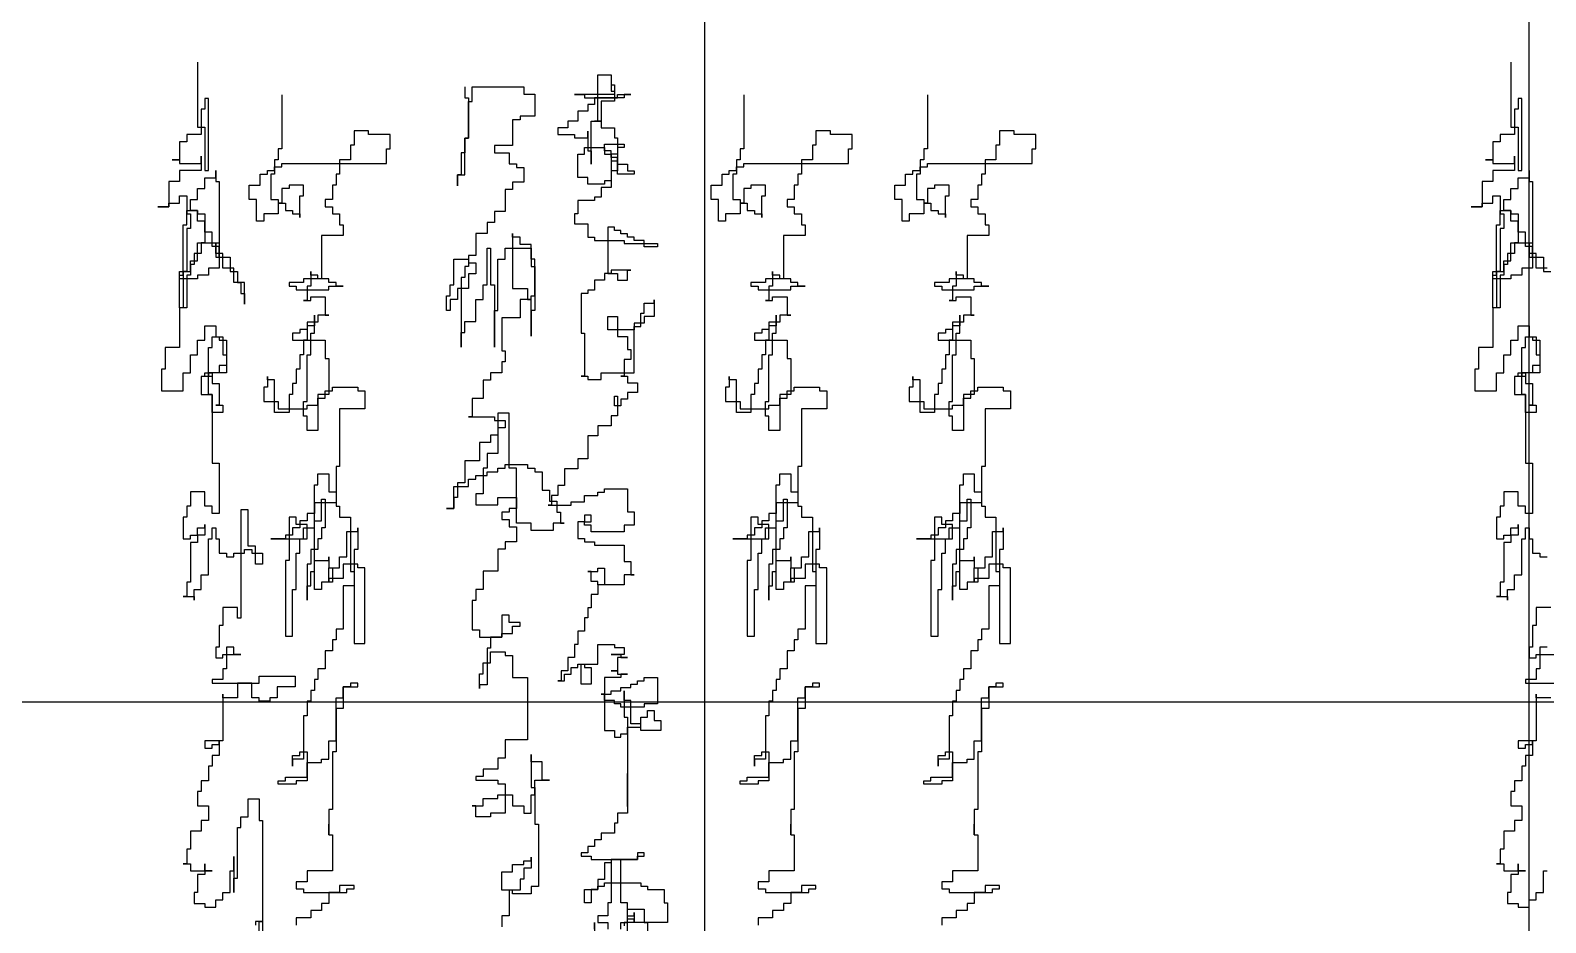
# Model space of a CAD drawing. Extents: x 225307 to 340959, y 27372 to 84205.
# Drawn here: x 318653 to 320491, y 74463 to 75546 of the extents above; entities that cross this region are included whole.
import ezdxf

# ---------------------------------------------------------------- set-up
doc = ezdxf.new("R2010")
doc.units = 0
doc.header["$MEASUREMENT"] = 0
doc.layers.get('0').update_dxf_attribs({"linetype": 'CONTINUOUS'})
doc.layers.add('PH', color=8, linetype='CONTINUOUS')

msp = doc.modelspace()

# ---------------------------------------------------------------- linework, layer by layer
at = {"color": 251}
for points in [[(318855.7, 75506.7), (318855.7, 75427.9), (318864.4, 75427.9), (318864.4, 75375.3), (318868.8, 75375.3), (318868.8, 75462.9), (318864.4, 75462.9), (318864.4, 75449.8), (318860, 75449.8), (318860, 75419.1), (318842.5, 75419.1), (318842.5, 75410.3), (318833.7, 75410.3), (318833.7, 75388.4), (318825, 75388.4), (318833.7, 75388.4), (318833.7, 75384.1), (318860, 75384.1), (318860, 75392.8), (318860, 75375.3), (318833.7, 75375.3), (318833.7, 75362.2), (318820.6, 75362.2), (318820.6, 75331.5), (318807.4, 75331.5), (318820.6, 75331.5), (318820.6, 75335.9), (318833.7, 75335.9), (318833.7, 75344.6), (318842.5, 75344.6), (318842.5, 75322.7), (318846.9, 75322.7), (318846.9, 75305.2), (318842.5, 75305.2), (318842.5, 75252.7), (318838.1, 75252.7), (318838.1, 75208.9), (318833.7, 75208.9), (318833.7, 75248.3), (318838.1, 75248.3), (318838.1, 75309.6), (318842.5, 75309.6), (318842.5, 75327.1), (318846.9, 75327.1), (318846.9, 75340.3), (318855.7, 75340.3), (318855.7, 75353.4), (318864.4, 75353.4), (318864.4, 75366.5), (318877.6, 75366.5), (318877.6, 75375.3), (318877.6, 75362.2), (318882, 75362.2), (318882, 75257), (318868.8, 75257), (318868.8, 75248.3), (318855.7, 75248.3), (318855.7, 75243.9), (318833.7, 75243.9), (318833.7, 75252.7), (318846.9, 75252.7), (318846.9, 75265.8), (318855.7, 75265.8), (318855.7, 75287.7), (318882, 75287.7), (318882, 75270.2), (318895.1, 75270.2), (318895.1, 75252.7), (318903.9, 75252.7), (318903.9, 75239.5), (318908.3, 75239.5), (318908.3, 75226.4), (318912.6, 75226.4), (318912.6, 75213.2), (318912.6, 75239.5), (318899.5, 75239.5), (318899.5, 75257), (318886.3, 75257), (318886.3, 75274.6), (318877.6, 75274.6), (318877.6, 75287.7), (318877.6, 75270.2), (318882, 75270.2), (318882, 75283.3), (318873.2, 75283.3), (318873.2, 75300.8), (318864.4, 75300.8), (318864.4, 75314), (318855.7, 75314), (318855.7, 75327.1), (318846.9, 75327.1), (318855.7, 75327.1), (318855.7, 75322.7), (318864.4, 75322.7), (318864.4, 75287.7), (318860, 75287.7), (318860, 75274.6), (318851.3, 75274.6), (318851.3, 75261.4), (318846.9, 75261.4), (318846.9, 75248.3), (318842.5, 75248.3), (318842.5, 75208.9), (318833.7, 75208.9), (318833.7, 75160.7), (318816.2, 75160.7), (318816.2, 75134.4), (318811.8, 75134.4), (318811.8, 75108.1), (318838.1, 75108.1), (318838.1, 75130), (318846.9, 75130), (318846.9, 75151.9), (318855.7, 75151.9), (318855.7, 75169.4), (318864.4, 75169.4), (318864.4, 75187), (318877.6, 75187), (318877.6, 75173.8), (318886.3, 75173.8), (318886.3, 75151.9), (318890.7, 75151.9), (318890.7, 75138.8), (318882, 75138.8), (318882, 75130), (318873.2, 75130), (318873.2, 75125.6), (318864.4, 75125.6), (318864.4, 75130), (318873.2, 75130), (318873.2, 75116.9), (318882, 75116.9), (318882, 75090.6), (318877.6, 75090.6), (318886.3, 75090.6), (318886.3, 75081.8), (318873.2, 75081.8), (318873.2, 75103.7), (318868.8, 75103.7), (318868.8, 75160.7), (318873.2, 75160.7), (318873.2, 75173.8), (318882, 75173.8), (318882, 75169.4), (318890.7, 75169.4), (318890.7, 75130), (318868.8, 75130), (318868.8, 75125.6), (318860, 75125.6), (318860, 75103.7), (318873.2, 75103.7), (318873.2, 75020.5), (318882, 75020.5), (318882, 74959.2), (318873.2, 74959.2), (318873.2, 74968), (318864.4, 74968), (318864.4, 74985.5), (318846.9, 74985.5), (318846.9, 74968), (318842.5, 74968), (318842.5, 74954.8), (318838.1, 74954.8), (318838.1, 74928.5), (318846.9, 74928.5), (318846.9, 74932.9), (318855.7, 74932.9), (318855.7, 74941.7), (318864.4, 74941.7), (318864.4, 74946.1), (318864.4, 74932.9), (318855.7, 74932.9), (318855.7, 74924.2), (318846.9, 74924.2), (318846.9, 74876), (318842.5, 74876), (318842.5, 74858.5), (318838.1, 74858.5), (318851.3, 74858.5), (318851.3, 74854.1), (318851.3, 74867.2), (318860, 74867.2), (318860, 74884.7), (318868.8, 74884.7), (318868.8, 74928.5), (318873.2, 74928.5), (318873.2, 74941.7), (318877.6, 74941.7), (318877.6, 74928.5), (318882, 74928.5), (318882, 74911), (318890.7, 74911), (318890.7, 74906.6), (318899.5, 74906.6), (318899.5, 74911), (318912.6, 74911), (318912.6, 74915.4), (318921.4, 74915.4), (318921.4, 74911), (318934.6, 74911), (318934.6, 74897.9), (318925.8, 74897.9), (318925.8, 74919.8), (318917, 74919.8), (318917, 74963.6), (318908.3, 74963.6), (318908.3, 74832.2), (318903.9, 74832.2), (318903.9, 74845.3), (318886.3, 74845.3), (318886.3, 74823.4), (318882, 74823.4), (318882, 74797.1), (318877.6, 74797.1), (318877.6, 74784), (318886.3, 74784), (318886.3, 74788.4), (318908.3, 74788.4), (318899.5, 74788.4), (318899.5, 74797.1), (318890.7, 74797.1), (318890.7, 74770.9), (318886.3, 74770.9), (318886.3, 74757.7), (318873.2, 74757.7), (318873.2, 74753.3), (318930.2, 74753.3), (318930.2, 74762.1), (318974, 74762.1), (318974, 74749), (318952.1, 74749), (318952.1, 74735.8), (318943.3, 74735.8), (318943.3, 74731.4), (318930.2, 74731.4), (318930.2, 74735.8), (318921.4, 74735.8), (318921.4, 74753.3), (318903.9, 74753.3), (318903.9, 74735.8), (318886.3, 74735.8), (318886.3, 74740.2), (318886.3, 74683.3), (318864.4, 74683.3), (318864.4, 74674.5), (318873.2, 74674.5), (318873.2, 74678.9), (318882, 74678.9), (318882, 74683.3), (318882, 74665.7), (318873.2, 74665.7), (318873.2, 74652.6), (318868.8, 74652.6), (318868.8, 74635.1), (318860, 74635.1), (318860, 74621.9), (318855.7, 74621.9), (318855.7, 74604.4), (318868.8, 74604.4), (318868.8, 74586.9), (318860, 74586.9), (318860, 74573.8), (318846.9, 74573.8), (318846.9, 74551.9), (318842.5, 74551.9), (318842.5, 74534.3), (318838.1, 74534.3), (318846.9, 74534.3), (318846.9, 74525.6), (318873.2, 74525.6), (318864.4, 74525.6), (318864.4, 74534.3), (318864.4, 74521.2), (318855.7, 74521.2), (318855.7, 74499.3), (318851.3, 74499.3), (318851.3, 74486.2), (318864.4, 74486.2), (318864.4, 74481.8), (318877.6, 74481.8), (318877.6, 74490.5), (318886.3, 74490.5), (318886.3, 74499.3), (318895.1, 74499.3), (318895.1, 74525.6), (318899.5, 74525.6), (318899.5, 74543.1), (318899.5, 74499.3), (318899.5, 74516.8), (318903.9, 74516.8), (318903.9, 74578.1), (318908.3, 74578.1), (318908.3, 74591.3), (318917, 74591.3), (318917, 74613.2), (318930.2, 74613.2), (318930.2, 74586.9), (318934.6, 74586.9), (318934.6, 74451.1)], [(319357.3, 75491.6), (319357.3, 75479.5), (319361.3, 75479.5), (319361.3, 75467.5), (319313, 75467.5), (319325.1, 75467.5), (319325.1, 75463.5), (319365.3, 75463.5), (319365.3, 75467.5), (319381.4, 75467.5), (319373.3, 75467.5), (319373.3, 75463.5), (319337.2, 75463.5), (319337.2, 75455.4), (319329.1, 75455.4), (319329.1, 75447.4), (319317, 75447.4), (319317, 75435.3), (319305, 75435.3), (319305, 75427.3), (319292.9, 75427.3), (319292.9, 75419.3), (319313, 75419.3), (319313, 75415.2), (319329.1, 75415.2), (319329.1, 75423.3), (319329.1, 75399.2), (319333.1, 75399.2), (319333.1, 75383.1), (319333.1, 75435.3), (319341.2, 75435.3), (319341.2, 75491.6), (319357.3, 75491.6), (319357.3, 75471.5), (319361.3, 75471.5), (319361.3, 75459.4), (319345.2, 75459.4), (319345.2, 75435.3), (319337.2, 75435.3), (319345.2, 75435.3), (319345.2, 75427.3), (319361.3, 75427.3), (319361.3, 75415.2), (319365.3, 75415.2), (319365.3, 75375.1), (319357.3, 75375.1), (319357.3, 75363), (319349.2, 75363), (319349.2, 75359), (319329.1, 75359), (319329.1, 75367), (319317, 75367), (319317, 75395.2), (319325.1, 75395.2), (319325.1, 75403.2), (319349.2, 75403.2), (319349.2, 75395.2), (319357.3, 75395.2), (319357.3, 75387.1), (319365.3, 75387.1), (319365.3, 75383.1), (319377.4, 75383.1), (319377.4, 75375.1), (319385.4, 75375.1), (319385.4, 75371.1), (319365.3, 75371.1), (319365.3, 75391.1), (319357.3, 75391.1), (319357.3, 75399.2), (319349.2, 75399.2), (319349.2, 75407.2), (319373.3, 75407.2), (319373.3, 75403.2), (319365.3, 75403.2), (319365.3, 75395.2), (319357.3, 75395.2), (319357.3, 75355), (319345.2, 75355), (319345.2, 75342.9), (319337.2, 75342.9), (319337.2, 75338.9), (319317, 75338.9), (319317, 75322.8), (319313, 75322.8), (319313, 75310.8), (319329.1, 75310.8), (319329.1, 75294.7), (319337.2, 75294.7), (319337.2, 75290.7), (319373.3, 75290.7), (319373.3, 75286.7), (319413.6, 75286.7), (319413.6, 75282.7), (319397.5, 75282.7), (319397.5, 75290.7), (319385.4, 75290.7), (319385.4, 75294.7), (319377.4, 75294.7), (319377.4, 75298.7), (319369.3, 75298.7), (319369.3, 75302.7), (319361.3, 75302.7), (319361.3, 75306.8), (319353.2, 75306.8), (319353.2, 75250.5), (319365.3, 75250.5), (319365.3, 75242.5), (319377.4, 75242.5), (319377.4, 75254.5), (319381.4, 75254.5), (319357.3, 75254.5), (319357.3, 75250.5), (319349.2, 75250.5), (319349.2, 75242.5), (319337.2, 75242.5), (319337.2, 75230.4), (319329.1, 75230.4), (319329.1, 75226.4), (319321.1, 75226.4), (319321.1, 75178.2), (319325.1, 75178.2), (319325.1, 75126), (319321.1, 75126), (319329.1, 75126), (319329.1, 75121.9), (319345.2, 75121.9), (319345.2, 75130), (319385.4, 75130), (319385.4, 75186.2), (319393.5, 75186.2), (319393.5, 75202.3), (319397.5, 75202.3), (319397.5, 75214.4), (319409.5, 75214.4), (319409.5, 75218.4), (319409.5, 75198.3), (319397.5, 75198.3), (319397.5, 75190.2), (319385.4, 75190.2), (319385.4, 75182.2), (319353.2, 75182.2), (319353.2, 75198.3), (319365.3, 75198.3), (319365.3, 75174.2), (319377.4, 75174.2), (319377.4, 75158.1), (319381.4, 75158.1), (319381.4, 75146), (319373.3, 75146), (319373.3, 75126), (319369.3, 75126), (319377.4, 75126), (319377.4, 75117.9), (319389.4, 75117.9), (319389.4, 75105.9), (319377.4, 75105.9), (319377.4, 75097.8), (319369.3, 75097.8), (319369.3, 75089.8), (319361.3, 75089.8), (319361.3, 75101.8), (319365.3, 75101.8), (319365.3, 75077.7), (319357.3, 75077.7), (319357.3, 75065.7), (319341.2, 75065.7), (319341.2, 75053.6), (319329.1, 75053.6), (319329.1, 75025.5), (319317, 75025.5), (319317, 75013.5), (319301, 75013.5), (319301, 74993.4), (319292.9, 74993.4), (319292.9, 74981.3), (319284.9, 74981.3), (319284.9, 74969.3), (319280.9, 74969.3), (319309, 74969.3), (319309, 74973.3), (319325.1, 74973.3), (319325.1, 74981.3), (319341.2, 74981.3), (319341.2, 74985.3), (319349.2, 74985.3), (319349.2, 74989.3), (319377.4, 74989.3), (319377.4, 74961.2), (319385.4, 74961.2), (319385.4, 74945.1), (319373.3, 74945.1), (319373.3, 74937.1), (319333.1, 74937.1), (319333.1, 74945.1), (319325.1, 74945.1), (319325.1, 74949.2), (319333.1, 74949.2), (319333.1, 74957.2), (319325.1, 74957.2), (319325.1, 74949.2), (319317, 74949.2), (319317, 74929.1), (319325.1, 74929.1), (319325.1, 74925.1), (319337.2, 74925.1), (319337.2, 74921), (319373.3, 74921), (319373.3, 74901), (319381.4, 74901), (319381.4, 74884.9), (319385.4, 74884.9), (319373.3, 74884.9), (319373.3, 74872.8), (319341.2, 74872.8), (319341.2, 74876.8), (319333.1, 74876.8), (319333.1, 74888.9), (319329.1, 74888.9), (319341.2, 74888.9), (319341.2, 74892.9), (319349.2, 74892.9), (319349.2, 74872.8), (319341.2, 74872.8), (319341.2, 74860.8), (319333.1, 74860.8), (319333.1, 74844.7), (319329.1, 74844.7), (319329.1, 74832.6), (319325.1, 74832.6), (319325.1, 74816.6), (319317, 74816.6), (319317, 74800.5), (319313, 74800.5), (319313, 74784.4), (319305, 74784.4), (319305, 74768.4), (319296.9, 74768.4), (319296.9, 74756.3), (319292.9, 74756.3), (319301, 74756.3), (319301, 74764.3), (319309, 74764.3), (319309, 74772.4), (319317, 74772.4), (319317, 74776.4), (319325.1, 74776.4), (319325.1, 74772.4), (319333.1, 74772.4), (319333.1, 74752.3), (319321.1, 74752.3), (319321.1, 74776.4), (319341.2, 74776.4), (319341.2, 74800.5), (319361.3, 74800.5), (319361.3, 74796.5), (319373.3, 74796.5), (319373.3, 74788.4), (319357.3, 74788.4), (319369.3, 74788.4), (319369.3, 74784.4), (319377.4, 74784.4), (319365.3, 74784.4), (319365.3, 74768.4), (319357.3, 74768.4), (319365.3, 74768.4), (319365.3, 74764.3), (319377.4, 74764.3), (319369.3, 74764.3), (319369.3, 74760.3), (319349.2, 74760.3), (319349.2, 74740.2), (319345.2, 74740.2), (319357.3, 74740.2), (319357.3, 74744.3), (319369.3, 74744.3), (319369.3, 74748.3), (319381.4, 74748.3), (319381.4, 74752.3), (319389.4, 74752.3), (319389.4, 74756.3), (319397.5, 74756.3), (319397.5, 74760.3), (319413.6, 74760.3), (319413.6, 74728.2), (319397.5, 74728.2), (319397.5, 74724.2), (319369.3, 74724.2), (319369.3, 74728.2), (319361.3, 74728.2), (319361.3, 74732.2), (319349.2, 74732.2), (319349.2, 74740.2), (319349.2, 74696), (319361.3, 74696), (319361.3, 74688), (319369.3, 74688), (319369.3, 74692), (319377.4, 74692), (319377.4, 74700.1), (319393.5, 74700.1), (319393.5, 74712.1), (319401.5, 74712.1), (319401.5, 74720.1), (319409.5, 74720.1), (319409.5, 74708.1), (319417.6, 74708.1), (319417.6, 74696), (319393.5, 74696), (319393.5, 74704.1), (319381.4, 74704.1), (319381.4, 74732.2), (319373.3, 74732.2), (319373.3, 74744.3), (319373.3, 74712.1), (319377.4, 74712.1), (319377.4, 74603.6), (319377.4, 74643.8), (319377.4, 74595.6), (319365.3, 74595.6), (319365.3, 74583.5), (319361.3, 74583.5), (319361.3, 74571.5), (319345.2, 74571.5), (319345.2, 74563.4), (319337.2, 74563.4), (319337.2, 74555.4), (319329.1, 74555.4), (319329.1, 74547.4), (319321.1, 74547.4), (319321.1, 74543.4), (319333.1, 74543.4), (319333.1, 74539.3), (319389.4, 74539.3), (319389.4, 74543.4), (319397.5, 74543.4), (319397.5, 74547.4), (319389.4, 74547.4), (319389.4, 74539.3), (319357.3, 74539.3), (319357.3, 74535.3), (319349.2, 74535.3), (319349.2, 74515.2), (319341.2, 74515.2), (319341.2, 74503.2), (319333.1, 74503.2), (319333.1, 74487.1), (319325.1, 74487.1), (319325.1, 74503.2), (319341.2, 74503.2), (319341.2, 74507.2), (319349.2, 74507.2), (319349.2, 74511.2), (319393.5, 74511.2), (319393.5, 74507.2), (319401.5, 74507.2), (319401.5, 74503.2), (319421.6, 74503.2), (319421.6, 74487.1), (319425.6, 74487.1), (319425.6, 74463), (319385.4, 74463), (319385.4, 74467), (319377.4, 74467), (319377.4, 74487.1), (319369.3, 74487.1), (319369.3, 74539.3), (319357.3, 74539.3), (319357.3, 74487.1), (319353.2, 74487.1), (319353.2, 74471), (319341.2, 74471), (319341.2, 74463), (319353.2, 74463), (319353.2, 74455)], [(320449, 75506.7), (320449, 75427.9), (320457.8, 75427.9), (320457.8, 75375.3), (320462.2, 75375.3), (320462.2, 75462.9), (320457.8, 75462.9), (320457.8, 75449.8), (320453.4, 75449.8), (320453.4, 75419.1), (320435.9, 75419.1), (320435.9, 75410.3), (320427.1, 75410.3), (320427.1, 75388.4), (320418.3, 75388.4), (320427.1, 75388.4), (320427.1, 75384.1), (320453.4, 75384.1), (320453.4, 75392.8), (320453.4, 75375.3), (320427.1, 75375.3), (320427.1, 75362.2), (320414, 75362.2), (320414, 75331.5), (320400.8, 75331.5), (320414, 75331.5), (320414, 75335.9), (320427.1, 75335.9), (320427.1, 75344.6), (320435.9, 75344.6), (320435.9, 75322.7), (320440.3, 75322.7), (320440.3, 75305.2), (320435.9, 75305.2), (320435.9, 75252.7), (320431.5, 75252.7), (320431.5, 75208.9), (320427.1, 75208.9), (320427.1, 75248.3), (320431.5, 75248.3), (320431.5, 75309.6), (320435.9, 75309.6), (320435.9, 75327.1), (320440.3, 75327.1), (320440.3, 75340.3), (320449, 75340.3), (320449, 75353.4), (320457.8, 75353.4), (320457.8, 75366.5), (320471, 75366.5), (320471, 75375.3), (320471, 75362.2), (320475.3, 75362.2), (320475.3, 75257), (320462.2, 75257), (320462.2, 75248.3), (320449, 75248.3), (320449, 75243.9), (320427.1, 75243.9), (320427.1, 75252.7), (320440.3, 75252.7), (320440.3, 75265.8), (320449, 75265.8), (320449, 75287.7), (320475.3, 75287.7), (320475.3, 75270.2), (320488.5, 75270.2), (320488.5, 75252.7), (320497.3, 75252.7)], [(319180, 75477.1), (319180, 75463.8), (319184.5, 75463.8), (319184.5, 75414.8), (319180, 75414.8), (319180, 75397), (319175.6, 75397), (319175.6, 75370.3), (319171.1, 75370.3), (319171.1, 75356.9), (319171.1, 75370.3), (319180, 75370.3), (319180, 75414.8), (319184.5, 75414.8), (319184.5, 75459.3), (319188.9, 75459.3), (319188.9, 75477.1), (319251.3, 75477.1), (319251.3, 75468.2), (319264.7, 75468.2), (319264.7, 75441.5), (319246.9, 75441.5), (319246.9, 75437.1), (319237.9, 75437.1), (319237.9, 75405.9), (319215.7, 75405.9), (319215.7, 75397), (319233.5, 75397), (319233.5, 75383.7), (319242.4, 75383.7), (319242.4, 75379.2), (319251.3, 75379.2), (319251.3, 75361.4), (319237.9, 75361.4), (319237.9, 75352.5), (319229, 75352.5), (319229, 75325.8), (319215.7, 75325.8), (319215.7, 75312.4), (319206.8, 75312.4), (319206.8, 75299.1), (319193.4, 75299.1), (319193.4, 75272.4), (319184.5, 75272.4), (319184.5, 75259), (319180, 75259), (319180, 75245.6), (319175.6, 75245.6), (319175.6, 75232.3), (319171.1, 75232.3), (319171.1, 75218.9), (319162.2, 75218.9), (319162.2, 75205.6), (319157.7, 75205.6), (319157.7, 75223.4), (319162.2, 75223.4), (319162.2, 75236.7), (319166.6, 75236.7), (319166.6, 75267.9), (319184.5, 75267.9), (319184.5, 75263.5), (319193.4, 75263.5), (319193.4, 75250.1), (319184.5, 75250.1), (319184.5, 75232.3), (319175.6, 75232.3), (319175.6, 75161.1), (319175.6, 75178.9), (319180, 75178.9), (319180, 75192.2), (319193.4, 75192.2), (319193.4, 75218.9), (319202.3, 75218.9), (319202.3, 75236.7), (319206.8, 75236.7), (319206.8, 75281.3), (319211.2, 75281.3), (319211.2, 75236.7), (319215.7, 75236.7), (319215.7, 75161.1), (319215.7, 75205.6), (319220.1, 75205.6), (319220.1, 75267.9), (319229, 75267.9), (319229, 75281.3), (319260.2, 75281.3), (319260.2, 75259), (319264.7, 75259), (319264.7, 75205.6), (319260.2, 75205.6), (319260.2, 75174.4), (319260.2, 75223.4), (319264.7, 75223.4), (319264.7, 75267.9), (319260.2, 75267.9), (319260.2, 75285.7), (319246.9, 75285.7), (319246.9, 75294.6), (319237.9, 75294.6), (319237.9, 75299.1), (319237.9, 75232.3), (319255.8, 75232.3), (319255.8, 75218.9), (319260.2, 75218.9), (319246.9, 75218.9), (319246.9, 75196.7), (319224.6, 75196.7), (319224.6, 75156.6), (319229, 75156.6), (319229, 75143.3), (319224.6, 75143.3), (319224.6, 75129.9), (319211.2, 75129.9), (319211.2, 75121), (319202.3, 75121), (319202.3, 75098.7), (319188.9, 75098.7), (319188.9, 75076.5), (319184.5, 75076.5), (319215.7, 75076.5), (319215.7, 75072), (319229, 75072), (319229, 75063.1), (319220.1, 75063.1), (319220.1, 75054.2), (319211.2, 75054.2), (319211.2, 75045.3), (319197.8, 75045.3), (319197.8, 75023.1), (319180, 75023.1), (319180, 74996.3), (319171.1, 74996.3), (319171.1, 74978.5), (319166.6, 74978.5), (319166.6, 74965.2), (319157.7, 74965.2), (319166.6, 74965.2), (319166.6, 74991.9), (319184.5, 74991.9), (319184.5, 75000.8), (319193.4, 75000.8), (319193.4, 75005.3), (319206.8, 75005.3), (319206.8, 75009.7), (319220.1, 75009.7), (319220.1, 75014.2), (319229, 75014.2), (319229, 75018.6), (319255.8, 75018.6), (319255.8, 75014.2), (319264.7, 75014.2), (319264.7, 75009.7), (319273.6, 75009.7), (319273.6, 74987.4), (319282.5, 74987.4), (319282.5, 74974.1), (319291.4, 74974.1), (319291.4, 74960.7), (319295.9, 74960.7), (319295.9, 74947.4), (319300.3, 74947.4), (319287, 74947.4), (319287, 74938.5), (319260.2, 74938.5), (319260.2, 74947.4), (319242.4, 74947.4), (319242.4, 75014.2), (319233.5, 75014.2), (319233.5, 75080.9), (319220.1, 75080.9), (319220.1, 75032), (319206.8, 75032), (319206.8, 75014.2), (319202.3, 75014.2), (319202.3, 74983), (319193.4, 74983), (319193.4, 74969.6), (319220.1, 74969.6), (319220.1, 74978.5), (319242.4, 74978.5), (319242.4, 74965.2), (319233.5, 74965.2), (319233.5, 74960.7), (319224.6, 74960.7), (319224.6, 74951.8), (319233.5, 74951.8), (319233.5, 74942.9), (319242.4, 74942.9), (319242.4, 74925.1), (319229, 74925.1), (319229, 74916.2), (319220.1, 74916.2), (319220.1, 74889.5), (319202.3, 74889.5), (319202.3, 74867.2), (319193.4, 74867.2), (319193.4, 74853.9), (319188.9, 74853.9), (319188.9, 74818.3), (319197.8, 74818.3), (319197.8, 74809.4), (319224.6, 74809.4), (319224.6, 74813.8), (319237.9, 74813.8), (319237.9, 74822.7), (319246.9, 74822.7), (319246.9, 74827.2), (319233.5, 74827.2), (319233.5, 74836.1), (319224.6, 74836.1), (319224.6, 74809.4), (319211.2, 74809.4), (319211.2, 74796), (319206.8, 74796), (319206.8, 74751.5), (319197.8, 74751.5), (319197.8, 74747), (319197.8, 74764.9), (319202.3, 74764.9), (319202.3, 74778.2), (319211.2, 74778.2), (319211.2, 74791.6), (319229, 74791.6), (319229, 74787.1), (319237.9, 74787.1), (319237.9, 74760.4), (319255.8, 74760.4), (319255.8, 74684.7), (319229, 74684.7), (319229, 74662.5), (319220.1, 74662.5), (319220.1, 74649.1), (319202.3, 74649.1), (319202.3, 74640.2), (319193.4, 74640.2), (319193.4, 74635.8), (319220.1, 74635.8), (319220.1, 74631.3), (319229, 74631.3), (319229, 74595.7), (319211.2, 74595.7), (319211.2, 74591.2), (319193.4, 74591.2), (319193.4, 74604.6), (319188.9, 74604.6), (319202.3, 74604.6), (319202.3, 74613.5), (319220.1, 74613.5), (319220.1, 74617.9), (319237.9, 74617.9), (319237.9, 74604.6), (319251.3, 74604.6), (319251.3, 74595.7), (319260.2, 74595.7), (319260.2, 74617.9), (319264.7, 74617.9), (319264.7, 74635.8), (319282.5, 74635.8), (319273.6, 74635.8), (319273.6, 74658), (319260.2, 74658), (319260.2, 74666.9), (319260.2, 74626.9), (319264.7, 74626.9), (319264.7, 74582.3), (319269.1, 74582.3), (319269.1, 74506.7), (319260.2, 74506.7), (319260.2, 74497.7), (319237.9, 74497.7), (319237.9, 74502.2), (319224.6, 74502.2), (319224.6, 74524.5), (319237.9, 74524.5), (319237.9, 74533.4), (319251.3, 74533.4), (319251.3, 74537.8), (319260.2, 74537.8), (319260.2, 74542.3), (319260.2, 74528.9), (319251.3, 74528.9), (319251.3, 74515.6), (319246.9, 74515.6), (319246.9, 74502.2), (319233.5, 74502.2), (319233.5, 74471), (319224.6, 74471), (319224.6, 74457.7)], [(318957.9, 75467.3), (318957.9, 75401.6), (318953.5, 75401.6), (318953.5, 75388.4), (318949.1, 75388.4), (318949.1, 75370.9), (318944.7, 75370.9), (318944.7, 75340.3), (318953.5, 75340.3), (318953.5, 75335.9), (318962.3, 75335.9), (318962.3, 75327.1), (318971, 75327.1), (318971, 75322.7), (318979.8, 75322.7), (318979.8, 75318.4), (318979.8, 75344.6), (318984.2, 75344.6), (318984.2, 75357.8), (318966.7, 75357.8), (318966.7, 75353.4), (318957.9, 75353.4), (318957.9, 75335.9), (318953.5, 75335.9), (318953.5, 75322.7), (318936, 75322.7), (318936, 75314), (318927.2, 75314), (318927.2, 75340.3), (318918.4, 75340.3), (318918.4, 75357.8), (318931.6, 75357.8), (318931.6, 75370.9), (318940.4, 75370.9), (318940.4, 75375.3), (318949.1, 75375.3), (318949.1, 75379.7), (318957.9, 75379.7), (318957.9, 75384.1), (319085, 75384.1), (319085, 75401.6), (319089.4, 75401.6), (319089.4, 75419.1), (319063.1, 75419.1), (319063.1, 75423.5), (319045.6, 75423.5), (319045.6, 75406), (319041.2, 75406), (319041.2, 75388.4), (319028, 75388.4), (319028, 75370.9), (319023.6, 75370.9), (319023.6, 75357.8), (319019.3, 75357.8), (319019.3, 75340.3), (319010.5, 75340.3), (319010.5, 75331.5), (319019.3, 75331.5), (319019.3, 75322.7), (319028, 75322.7), (319028, 75309.6), (319032.4, 75309.6), (319032.4, 75296.5), (319006.1, 75296.5), (319006.1, 75243.9), (318984.2, 75243.9), (318984.2, 75239.5), (318966.7, 75239.5), (318966.7, 75235.1), (318975.4, 75235.1), (318975.4, 75230.8), (319014.9, 75230.8), (319014.9, 75235.1), (319032.4, 75235.1), (319023.6, 75235.1), (319023.6, 75239.5), (319014.9, 75239.5), (319014.9, 75243.9), (319001.7, 75243.9), (319001.7, 75248.3), (318993, 75248.3), (318993, 75252.7), (318993, 75235.1), (318988.6, 75235.1), (318988.6, 75217.6), (318984.2, 75217.6), (318993, 75217.6), (318993, 75222), (319010.5, 75222), (319010.5, 75200.1), (319014.9, 75200.1), (319001.7, 75200.1), (319001.7, 75191.3), (318988.6, 75191.3), (318988.6, 75182.6), (318979.8, 75182.6), (318979.8, 75178.2), (318971, 75178.2), (318971, 75169.4), (319010.5, 75169.4), (319010.5, 75147.5), (319014.9, 75147.5), (319014.9, 75103.7), (319001.7, 75103.7), (319001.7, 75059.9), (318988.6, 75059.9), (318988.6, 75077.5), (318984.2, 75077.5), (318984.2, 75095), (318988.6, 75095), (318988.6, 75151.9), (318993, 75151.9), (318993, 75178.2), (318997.3, 75178.2), (318997.3, 75200.1), (318997.3, 75187), (318988.6, 75187), (318988.6, 75169.4), (318984.2, 75169.4), (318984.2, 75151.9), (318979.8, 75151.9), (318979.8, 75134.4), (318975.4, 75134.4), (318975.4, 75116.9), (318971, 75116.9), (318971, 75103.7), (318966.7, 75103.7), (318966.7, 75081.8), (318949.1, 75081.8), (318949.1, 75121.3), (318940.4, 75121.3), (318940.4, 75125.6), (318940.4, 75112.5), (318936, 75112.5), (318936, 75095), (318953.5, 75095), (318953.5, 75086.2), (318988.6, 75086.2), (318988.6, 75090.6), (319001.7, 75090.6), (319001.7, 75099.4), (319010.5, 75099.4), (319010.5, 75108.1), (319019.3, 75108.1), (319019.3, 75112.5), (319049.9, 75112.5), (319049.9, 75108.1), (319058.7, 75108.1), (319058.7, 75086.2), (319028, 75086.2), (319028, 75016.1), (319023.6, 75016.1), (319023.6, 74972.3), (318997.3, 74972.3), (318997.3, 74959.2), (318988.6, 74959.2), (318988.6, 74950.4), (318979.8, 74950.4), (318979.8, 74941.7), (318971, 74941.7), (318971, 74932.9), (318962.3, 74932.9), (318962.3, 74928.5), (318944.7, 74928.5), (318988.6, 74928.5), (318988.6, 74946.1), (318975.4, 74946.1), (318975.4, 74954.8), (318966.7, 74954.8), (318966.7, 74902.3), (318962.3, 74902.3), (318962.3, 74810.3), (318971, 74810.3), (318971, 74867.2), (318975.4, 74867.2), (318975.4, 74911), (318979.8, 74911), (318979.8, 74928.5), (318984.2, 74928.5), (318984.2, 74941.7), (318997.3, 74941.7), (318997.3, 74950.4), (319006.1, 74950.4), (319006.1, 74976.7), (319010.5, 74976.7), (319010.5, 74941.7), (319006.1, 74941.7), (319006.1, 74928.5), (319001.7, 74928.5), (319001.7, 74915.4), (318993, 74915.4), (318993, 74897.9), (318988.6, 74897.9), (318988.6, 74854.1), (318988.6, 74871.6), (318993, 74871.6), (318993, 74889.1), (318997.3, 74889.1), (318997.3, 74902.3), (319014.9, 74902.3), (319014.9, 74906.6), (319014.9, 74893.5), (319019.3, 74893.5), (319019.3, 74876), (319006.1, 74876), (319006.1, 74867.2), (318997.3, 74867.2), (318997.3, 74994.2), (319001.7, 74994.2), (319001.7, 75007.4), (319014.9, 75007.4), (319014.9, 74985.5), (319023.6, 74985.5), (319023.6, 74968), (319028, 74968), (319028, 74954.8), (319041.2, 74954.8), (319041.2, 74889.1), (319045.6, 74889.1), (319045.6, 74801.5), (319058.7, 74801.5), (319058.7, 74893.5), (319049.9, 74893.5), (319049.9, 74897.9), (319032.4, 74897.9), (319032.4, 74880.4), (319014.9, 74880.4), (319014.9, 74876), (319014.9, 74893.5), (319028, 74893.5), (319028, 74906.6), (319036.8, 74906.6), (319036.8, 74937.3), (319049.9, 74937.3), (319049.9, 74941.7), (319049.9, 74915.4), (319045.6, 74915.4), (319045.6, 74871.6), (319032.4, 74871.6), (319032.4, 74819), (319023.6, 74819), (319023.6, 74805.9), (319019.3, 74805.9), (319019.3, 74792.8), (319010.5, 74792.8), (319010.5, 74770.9), (319001.7, 74770.9), (319001.7, 74757.7), (318997.3, 74757.7), (318997.3, 74744.6), (318993, 74744.6), (318993, 74731.4), (318988.6, 74731.4), (318988.6, 74713.9), (318984.2, 74713.9), (318984.2, 74661.4), (318971, 74661.4), (318971, 74652.6), (318971, 74665.7), (318979.8, 74665.7), (318979.8, 74670.1), (318988.6, 74670.1), (318988.6, 74635.1), (318975.4, 74635.1), (318975.4, 74630.7), (318953.5, 74630.7), (318953.5, 74635.1), (318962.3, 74635.1), (318962.3, 74639.5), (318988.6, 74639.5), (318988.6, 74657), (319006.1, 74657), (319006.1, 74661.4), (319014.9, 74661.4), (319014.9, 74683.3), (319023.6, 74683.3), (319023.6, 74735.8), (319032.4, 74735.8), (319032.4, 74749), (319049.9, 74749), (319049.9, 74753.3), (319041.2, 74753.3), (319041.2, 74749), (319032.4, 74749), (319032.4, 74722.7), (319023.6, 74722.7), (319023.6, 74670.1), (319019.3, 74670.1), (319019.3, 74600), (319014.9, 74600), (319014.9, 74569.4), (319014.9, 74582.5), (319014.9, 74569.4), (319019.3, 74569.4), (319019.3, 74525.6), (318988.6, 74525.6), (318988.6, 74512.4), (318975.4, 74512.4), (318975.4, 74503.7), (318984.2, 74503.7), (318984.2, 74499.3), (319036.8, 74499.3), (319036.8, 74503.7), (319045.6, 74503.7), (319045.6, 74508.1), (319028, 74508.1), (319028, 74499.3), (319014.9, 74499.3), (319014.9, 74486.2), (319006.1, 74486.2), (319006.1, 74477.4), (318993, 74477.4), (318993, 74468.6), (318975.4, 74468.6), (318975.4, 74459.9)], [(319518.2, 75467.3), (319518.2, 75401.6), (319513.8, 75401.6), (319513.8, 75388.4), (319509.4, 75388.4), (319509.4, 75370.9), (319505.1, 75370.9), (319505.1, 75340.3), (319513.8, 75340.3), (319513.8, 75335.9), (319522.6, 75335.9), (319522.6, 75327.1), (319531.4, 75327.1), (319531.4, 75322.7), (319540.1, 75322.7), (319540.1, 75318.4), (319540.1, 75344.6), (319544.5, 75344.6), (319544.5, 75357.8), (319527, 75357.8), (319527, 75353.4), (319518.2, 75353.4), (319518.2, 75335.9), (319513.8, 75335.9), (319513.8, 75322.7), (319496.3, 75322.7), (319496.3, 75314), (319487.5, 75314), (319487.5, 75340.3), (319478.8, 75340.3), (319478.8, 75357.8), (319491.9, 75357.8), (319491.9, 75370.9), (319500.7, 75370.9), (319500.7, 75375.3), (319509.4, 75375.3), (319509.4, 75379.7), (319518.2, 75379.7), (319518.2, 75384.1), (319645.3, 75384.1), (319645.3, 75401.6), (319649.7, 75401.6), (319649.7, 75419.1), (319623.4, 75419.1), (319623.4, 75423.5), (319605.9, 75423.5), (319605.9, 75406), (319601.5, 75406), (319601.5, 75388.4), (319588.3, 75388.4), (319588.3, 75370.9), (319584, 75370.9), (319584, 75357.8), (319579.6, 75357.8), (319579.6, 75340.3), (319570.8, 75340.3), (319570.8, 75331.5), (319579.6, 75331.5), (319579.6, 75322.7), (319588.3, 75322.7), (319588.3, 75309.6), (319592.7, 75309.6), (319592.7, 75296.5), (319566.4, 75296.5), (319566.4, 75243.9), (319544.5, 75243.9), (319544.5, 75239.5), (319527, 75239.5), (319527, 75235.1), (319535.7, 75235.1), (319535.7, 75230.8), (319575.2, 75230.8), (319575.2, 75235.1), (319592.7, 75235.1), (319584, 75235.1), (319584, 75239.5), (319575.2, 75239.5), (319575.2, 75243.9), (319562, 75243.9), (319562, 75248.3), (319553.3, 75248.3), (319553.3, 75252.7), (319553.3, 75235.1), (319548.9, 75235.1), (319548.9, 75217.6), (319544.5, 75217.6), (319553.3, 75217.6), (319553.3, 75222), (319570.8, 75222), (319570.8, 75200.1), (319575.2, 75200.1), (319562, 75200.1), (319562, 75191.3), (319548.9, 75191.3), (319548.9, 75182.6), (319540.1, 75182.6), (319540.1, 75178.2), (319531.4, 75178.2), (319531.4, 75169.4), (319570.8, 75169.4), (319570.8, 75147.5), (319575.2, 75147.5), (319575.2, 75103.7), (319562, 75103.7), (319562, 75059.9), (319548.9, 75059.9), (319548.9, 75077.5), (319544.5, 75077.5), (319544.5, 75095), (319548.9, 75095), (319548.9, 75151.9), (319553.3, 75151.9), (319553.3, 75178.2), (319557.7, 75178.2), (319557.7, 75200.1), (319557.7, 75187), (319548.9, 75187), (319548.9, 75169.4), (319544.5, 75169.4), (319544.5, 75151.9), (319540.1, 75151.9), (319540.1, 75134.4), (319535.7, 75134.4), (319535.7, 75116.9), (319531.4, 75116.9), (319531.4, 75103.7), (319527, 75103.7), (319527, 75081.8), (319509.4, 75081.8), (319509.4, 75121.3), (319500.7, 75121.3), (319500.7, 75125.6), (319500.7, 75112.5), (319496.3, 75112.5), (319496.3, 75095), (319513.8, 75095), (319513.8, 75086.2), (319548.9, 75086.2), (319548.9, 75090.6), (319562, 75090.6), (319562, 75099.4), (319570.8, 75099.4), (319570.8, 75108.1), (319579.6, 75108.1), (319579.6, 75112.5), (319610.3, 75112.5), (319610.3, 75108.1), (319619, 75108.1), (319619, 75086.2), (319588.3, 75086.2), (319588.3, 75016.1), (319584, 75016.1), (319584, 74972.3), (319557.7, 74972.3), (319557.7, 74959.2), (319548.9, 74959.2), (319548.9, 74950.4), (319540.1, 74950.4), (319540.1, 74941.7), (319531.4, 74941.7), (319531.4, 74932.9), (319522.6, 74932.9), (319522.6, 74928.5), (319505.1, 74928.5), (319548.9, 74928.5), (319548.9, 74946.1), (319535.7, 74946.1), (319535.7, 74954.8), (319527, 74954.8), (319527, 74902.3), (319522.6, 74902.3), (319522.6, 74810.3), (319531.4, 74810.3), (319531.4, 74867.2), (319535.7, 74867.2), (319535.7, 74911), (319540.1, 74911), (319540.1, 74928.5), (319544.5, 74928.5), (319544.5, 74941.7), (319557.7, 74941.7), (319557.7, 74950.4), (319566.4, 74950.4), (319566.4, 74976.7), (319570.8, 74976.7), (319570.8, 74941.7), (319566.4, 74941.7), (319566.4, 74928.5), (319562, 74928.5), (319562, 74915.4), (319553.3, 74915.4), (319553.3, 74897.9), (319548.9, 74897.9), (319548.9, 74854.1), (319548.9, 74871.6), (319553.3, 74871.6), (319553.3, 74889.1), (319557.7, 74889.1), (319557.7, 74902.3), (319575.2, 74902.3), (319575.2, 74906.6), (319575.2, 74893.5), (319579.6, 74893.5), (319579.6, 74876), (319566.4, 74876), (319566.4, 74867.2), (319557.7, 74867.2), (319557.7, 74994.2), (319562, 74994.2), (319562, 75007.4), (319575.2, 75007.4), (319575.2, 74985.5), (319584, 74985.5), (319584, 74968), (319588.3, 74968), (319588.3, 74954.8), (319601.5, 74954.8), (319601.5, 74889.1), (319605.9, 74889.1), (319605.9, 74801.5), (319619, 74801.5), (319619, 74893.5), (319610.3, 74893.5), (319610.3, 74897.9), (319592.7, 74897.9), (319592.7, 74880.4), (319575.2, 74880.4), (319575.2, 74876), (319575.2, 74893.5), (319588.3, 74893.5), (319588.3, 74906.6), (319597.1, 74906.6), (319597.1, 74937.3), (319610.3, 74937.3), (319610.3, 74941.7), (319610.3, 74915.4), (319605.9, 74915.4), (319605.9, 74871.6), (319592.7, 74871.6), (319592.7, 74819), (319584, 74819), (319584, 74805.9), (319579.6, 74805.9), (319579.6, 74792.8), (319570.8, 74792.8), (319570.8, 74770.9), (319562, 74770.9), (319562, 74757.7), (319557.7, 74757.7), (319557.7, 74744.6), (319553.3, 74744.6), (319553.3, 74731.4), (319548.9, 74731.4), (319548.9, 74713.9), (319544.5, 74713.9), (319544.5, 74661.4), (319531.4, 74661.4), (319531.4, 74652.6), (319531.4, 74665.7), (319540.1, 74665.7), (319540.1, 74670.1), (319548.9, 74670.1), (319548.9, 74635.1), (319535.7, 74635.1), (319535.7, 74630.7), (319513.8, 74630.7), (319513.8, 74635.1), (319522.6, 74635.1), (319522.6, 74639.5), (319548.9, 74639.5), (319548.9, 74657), (319566.4, 74657), (319566.4, 74661.4), (319575.2, 74661.4), (319575.2, 74683.3), (319584, 74683.3), (319584, 74735.8), (319592.7, 74735.8), (319592.7, 74749), (319610.3, 74749), (319610.3, 74753.3), (319601.5, 74753.3), (319601.5, 74749), (319592.7, 74749), (319592.7, 74722.7), (319584, 74722.7), (319584, 74670.1), (319579.6, 74670.1), (319579.6, 74600), (319575.2, 74600), (319575.2, 74569.4), (319575.2, 74582.5), (319575.2, 74569.4), (319579.6, 74569.4), (319579.6, 74525.6), (319548.9, 74525.6), (319548.9, 74512.4), (319535.7, 74512.4), (319535.7, 74503.7), (319544.5, 74503.7), (319544.5, 74499.3), (319597.1, 74499.3), (319597.1, 74503.7), (319605.9, 74503.7), (319605.9, 74508.1), (319588.3, 74508.1), (319588.3, 74499.3), (319575.2, 74499.3), (319575.2, 74486.2), (319566.4, 74486.2), (319566.4, 74477.4), (319553.3, 74477.4), (319553.3, 74468.6), (319535.7, 74468.6), (319535.7, 74459.9)], [(319741.1, 75467.3), (319741.1, 75401.6), (319736.7, 75401.6), (319736.7, 75388.4), (319732.3, 75388.4), (319732.3, 75370.9), (319727.9, 75370.9), (319727.9, 75340.3), (319736.7, 75340.3), (319736.7, 75335.9), (319745.4, 75335.9), (319745.4, 75327.1), (319754.2, 75327.1), (319754.2, 75322.7), (319763, 75322.7), (319763, 75318.4), (319763, 75344.6), (319767.4, 75344.6), (319767.4, 75357.8), (319749.8, 75357.8), (319749.8, 75353.4), (319741.1, 75353.4), (319741.1, 75335.9), (319736.7, 75335.9), (319736.7, 75322.7), (319719.1, 75322.7), (319719.1, 75314), (319710.4, 75314), (319710.4, 75340.3), (319701.6, 75340.3), (319701.6, 75357.8), (319714.7, 75357.8), (319714.7, 75370.9), (319723.5, 75370.9), (319723.5, 75375.3), (319732.3, 75375.3), (319732.3, 75379.7), (319741.1, 75379.7), (319741.1, 75384.1), (319868.2, 75384.1), (319868.2, 75401.6), (319872.6, 75401.6), (319872.6, 75419.1), (319846.3, 75419.1), (319846.3, 75423.5), (319828.7, 75423.5), (319828.7, 75406), (319824.3, 75406), (319824.3, 75388.4), (319811.2, 75388.4), (319811.2, 75370.9), (319806.8, 75370.9), (319806.8, 75357.8), (319802.4, 75357.8), (319802.4, 75340.3), (319793.7, 75340.3), (319793.7, 75331.5), (319802.4, 75331.5), (319802.4, 75322.7), (319811.2, 75322.7), (319811.2, 75309.6), (319815.6, 75309.6), (319815.6, 75296.5), (319789.3, 75296.5), (319789.3, 75243.9), (319767.4, 75243.9), (319767.4, 75239.5), (319749.8, 75239.5), (319749.8, 75235.1), (319758.6, 75235.1), (319758.6, 75230.8), (319798, 75230.8), (319798, 75235.1), (319815.6, 75235.1), (319806.8, 75235.1), (319806.8, 75239.5), (319798, 75239.5), (319798, 75243.9), (319784.9, 75243.9), (319784.9, 75248.3), (319776.1, 75248.3), (319776.1, 75252.7), (319776.1, 75235.1), (319771.7, 75235.1), (319771.7, 75217.6), (319767.4, 75217.6), (319776.1, 75217.6), (319776.1, 75222), (319793.7, 75222), (319793.7, 75200.1), (319798, 75200.1), (319784.9, 75200.1), (319784.9, 75191.3), (319771.7, 75191.3), (319771.7, 75182.6), (319763, 75182.6), (319763, 75178.2), (319754.2, 75178.2), (319754.2, 75169.4), (319793.7, 75169.4), (319793.7, 75147.5), (319798, 75147.5), (319798, 75103.7), (319784.9, 75103.7), (319784.9, 75059.9), (319771.7, 75059.9), (319771.7, 75077.5), (319767.4, 75077.5), (319767.4, 75095), (319771.7, 75095), (319771.7, 75151.9), (319776.1, 75151.9), (319776.1, 75178.2), (319780.5, 75178.2), (319780.5, 75200.1), (319780.5, 75187), (319771.7, 75187), (319771.7, 75169.4), (319767.4, 75169.4), (319767.4, 75151.9), (319763, 75151.9), (319763, 75134.4), (319758.6, 75134.4), (319758.6, 75116.9), (319754.2, 75116.9), (319754.2, 75103.7), (319749.8, 75103.7), (319749.8, 75081.8), (319732.3, 75081.8), (319732.3, 75121.3), (319723.5, 75121.3), (319723.5, 75125.6), (319723.5, 75112.5), (319719.1, 75112.5), (319719.1, 75095), (319736.7, 75095), (319736.7, 75086.2), (319771.7, 75086.2), (319771.7, 75090.6), (319784.9, 75090.6), (319784.9, 75099.4), (319793.7, 75099.4), (319793.7, 75108.1), (319802.4, 75108.1), (319802.4, 75112.5), (319833.1, 75112.5), (319833.1, 75108.1), (319841.9, 75108.1), (319841.9, 75086.2), (319811.2, 75086.2), (319811.2, 75016.1), (319806.8, 75016.1), (319806.8, 74972.3), (319780.5, 74972.3), (319780.5, 74959.2), (319771.7, 74959.2), (319771.7, 74950.4), (319763, 74950.4), (319763, 74941.7), (319754.2, 74941.7), (319754.2, 74932.9), (319745.4, 74932.9), (319745.4, 74928.5), (319727.9, 74928.5), (319771.7, 74928.5), (319771.7, 74946.1), (319758.6, 74946.1), (319758.6, 74954.8), (319749.8, 74954.8), (319749.8, 74902.3), (319745.4, 74902.3), (319745.4, 74810.3), (319754.2, 74810.3), (319754.2, 74867.2), (319758.6, 74867.2), (319758.6, 74911), (319763, 74911), (319763, 74928.5), (319767.4, 74928.5), (319767.4, 74941.7), (319780.5, 74941.7), (319780.5, 74950.4), (319789.3, 74950.4), (319789.3, 74976.7), (319793.7, 74976.7), (319793.7, 74941.7), (319789.3, 74941.7), (319789.3, 74928.5), (319784.9, 74928.5), (319784.9, 74915.4), (319776.1, 74915.4), (319776.1, 74897.9), (319771.7, 74897.9), (319771.7, 74854.1), (319771.7, 74871.6), (319776.1, 74871.6), (319776.1, 74889.1), (319780.5, 74889.1), (319780.5, 74902.3), (319798, 74902.3), (319798, 74906.6), (319798, 74893.5), (319802.4, 74893.5), (319802.4, 74876), (319789.3, 74876), (319789.3, 74867.2), (319780.5, 74867.2), (319780.5, 74994.2), (319784.9, 74994.2), (319784.9, 75007.4), (319798, 75007.4), (319798, 74985.5), (319806.8, 74985.5), (319806.8, 74968), (319811.2, 74968), (319811.2, 74954.8), (319824.3, 74954.8), (319824.3, 74889.1), (319828.7, 74889.1), (319828.7, 74801.5), (319841.9, 74801.5), (319841.9, 74893.5), (319833.1, 74893.5), (319833.1, 74897.9), (319815.6, 74897.9), (319815.6, 74880.4), (319798, 74880.4), (319798, 74876), (319798, 74893.5), (319811.2, 74893.5), (319811.2, 74906.6), (319820, 74906.6), (319820, 74937.3), (319833.1, 74937.3), (319833.1, 74941.7), (319833.1, 74915.4), (319828.7, 74915.4), (319828.7, 74871.6), (319815.6, 74871.6), (319815.6, 74819), (319806.8, 74819), (319806.8, 74805.9), (319802.4, 74805.9), (319802.4, 74792.8), (319793.7, 74792.8), (319793.7, 74770.9), (319784.9, 74770.9), (319784.9, 74757.7), (319780.5, 74757.7), (319780.5, 74744.6), (319776.1, 74744.6), (319776.1, 74731.4), (319771.7, 74731.4), (319771.7, 74713.9), (319767.4, 74713.9), (319767.4, 74661.4), (319754.2, 74661.4), (319754.2, 74652.6), (319754.2, 74665.7), (319763, 74665.7), (319763, 74670.1), (319771.7, 74670.1), (319771.7, 74635.1), (319758.6, 74635.1), (319758.6, 74630.7), (319736.7, 74630.7), (319736.7, 74635.1), (319745.4, 74635.1), (319745.4, 74639.5), (319771.7, 74639.5), (319771.7, 74657), (319789.3, 74657), (319789.3, 74661.4), (319798, 74661.4), (319798, 74683.3), (319806.8, 74683.3), (319806.8, 74735.8), (319815.6, 74735.8), (319815.6, 74749), (319833.1, 74749), (319833.1, 74753.3), (319824.3, 74753.3), (319824.3, 74749), (319815.6, 74749), (319815.6, 74722.7), (319806.8, 74722.7), (319806.8, 74670.1), (319802.4, 74670.1), (319802.4, 74600), (319798, 74600), (319798, 74569.4), (319798, 74582.5), (319798, 74569.4), (319802.4, 74569.4), (319802.4, 74525.6), (319771.7, 74525.6), (319771.7, 74512.4), (319758.6, 74512.4), (319758.6, 74503.7), (319767.4, 74503.7), (319767.4, 74499.3), (319820, 74499.3), (319820, 74503.7), (319828.7, 74503.7), (319828.7, 74508.1), (319811.2, 74508.1), (319811.2, 74499.3), (319798, 74499.3), (319798, 74486.2), (319789.3, 74486.2), (319789.3, 74477.4), (319776.1, 74477.4), (319776.1, 74468.6), (319758.6, 74468.6), (319758.6, 74459.9)], [(320492.9, 75257), (320479.7, 75257), (320479.7, 75274.6), (320471, 75274.6), (320471, 75287.7), (320471, 75270.2), (320475.3, 75270.2), (320475.3, 75283.3), (320466.6, 75283.3), (320466.6, 75300.8), (320457.8, 75300.8), (320457.8, 75314), (320449, 75314), (320449, 75327.1), (320440.3, 75327.1), (320449, 75327.1), (320449, 75322.7), (320457.8, 75322.7), (320457.8, 75287.7), (320453.4, 75287.7), (320453.4, 75274.6), (320444.7, 75274.6), (320444.7, 75261.4), (320440.3, 75261.4), (320440.3, 75248.3), (320435.9, 75248.3), (320435.9, 75208.9), (320427.1, 75208.9), (320427.1, 75160.7), (320409.6, 75160.7), (320409.6, 75134.4), (320405.2, 75134.4), (320405.2, 75108.1), (320431.5, 75108.1), (320431.5, 75130), (320440.3, 75130), (320440.3, 75151.9), (320449, 75151.9), (320449, 75169.4), (320457.8, 75169.4), (320457.8, 75187), (320471, 75187), (320471, 75173.8), (320479.7, 75173.8), (320479.7, 75151.9), (320484.1, 75151.9), (320484.1, 75138.8), (320475.3, 75138.8), (320475.3, 75130), (320466.6, 75130), (320466.6, 75125.6), (320457.8, 75125.6), (320457.8, 75130), (320466.6, 75130), (320466.6, 75116.9), (320475.3, 75116.9), (320475.3, 75090.6), (320471, 75090.6), (320479.7, 75090.6), (320479.7, 75081.8), (320466.6, 75081.8), (320466.6, 75103.7), (320462.2, 75103.7), (320462.2, 75160.7), (320466.6, 75160.7), (320466.6, 75173.8), (320475.3, 75173.8), (320475.3, 75169.4), (320484.1, 75169.4), (320484.1, 75130), (320462.2, 75130), (320462.2, 75125.6), (320453.4, 75125.6), (320453.4, 75103.7), (320466.6, 75103.7), (320466.6, 75020.5), (320475.3, 75020.5), (320475.3, 74959.2), (320466.6, 74959.2), (320466.6, 74968), (320457.8, 74968), (320457.8, 74985.5), (320440.3, 74985.5), (320440.3, 74968), (320435.9, 74968), (320435.9, 74954.8), (320431.5, 74954.8), (320431.5, 74928.5), (320440.3, 74928.5), (320440.3, 74932.9), (320449, 74932.9), (320449, 74941.7), (320457.8, 74941.7), (320457.8, 74946.1), (320457.8, 74932.9), (320449, 74932.9), (320449, 74924.2), (320440.3, 74924.2), (320440.3, 74876), (320435.9, 74876), (320435.9, 74858.5), (320431.5, 74858.5), (320444.7, 74858.5), (320444.7, 74854.1), (320444.7, 74867.2), (320453.4, 74867.2), (320453.4, 74884.7), (320462.2, 74884.7), (320462.2, 74928.5), (320466.6, 74928.5), (320466.6, 74941.7), (320471, 74941.7), (320471, 74928.5), (320475.3, 74928.5), (320475.3, 74911), (320484.1, 74911), (320484.1, 74906.6), (320492.9, 74906.6)], [(320497.3, 74845.3), (320479.7, 74845.3), (320479.7, 74823.4), (320475.3, 74823.4), (320475.3, 74797.1), (320471, 74797.1), (320471, 74784), (320479.7, 74784), (320479.7, 74788.4), (320501.6, 74788.4)], [(320492.9, 74797.1), (320484.1, 74797.1), (320484.1, 74770.9), (320479.7, 74770.9), (320479.7, 74757.7), (320466.6, 74757.7), (320466.6, 74753.3), (320523.6, 74753.3)], [(320497.3, 74735.8), (320479.7, 74735.8), (320479.7, 74740.2), (320479.7, 74683.3), (320457.8, 74683.3), (320457.8, 74674.5), (320466.6, 74674.5), (320466.6, 74678.9), (320475.3, 74678.9), (320475.3, 74683.3), (320475.3, 74665.7), (320466.6, 74665.7), (320466.6, 74652.6), (320462.2, 74652.6), (320462.2, 74635.1), (320453.4, 74635.1), (320453.4, 74621.9), (320449, 74621.9), (320449, 74604.4), (320462.2, 74604.4), (320462.2, 74586.9), (320453.4, 74586.9), (320453.4, 74573.8), (320440.3, 74573.8), (320440.3, 74551.9), (320435.9, 74551.9), (320435.9, 74534.3), (320431.5, 74534.3), (320440.3, 74534.3), (320440.3, 74525.6), (320466.6, 74525.6), (320457.8, 74525.6), (320457.8, 74534.3), (320457.8, 74521.2), (320449, 74521.2), (320449, 74499.3), (320444.7, 74499.3), (320444.7, 74486.2), (320457.8, 74486.2), (320457.8, 74481.8), (320471, 74481.8), (320471, 74490.5), (320479.7, 74490.5), (320479.7, 74499.3), (320488.5, 74499.3), (320488.5, 74525.6), (320492.9, 74525.6)], [(319377.4, 74410.8), (319377.4, 74479.1), (319397.5, 74479.1), (319397.5, 74463), (319401.5, 74463), (319401.5, 74446.9)], [(318930.2, 74451.1), (318930.2, 74464.3), (318934.6, 74464.3), (318925.8, 74464.3), (318925.8, 74459.9)], [(319337.2, 74455), (319337.2, 74463), (319337.2, 74382.6)], [(319369.3, 74455), (319369.3, 74463), (319377.4, 74463), (319377.4, 74471), (319385.4, 74471), (319385.4, 74475), (319385.4, 74463), (319373.3, 74463), (319373.3, 74459)]]:
    msp.add_lwpolyline(points, dxfattribs=at)
at = {"layer": 'PH', "color": 8}
for p, q in [((319471, 73683.5, 5587.7), (319471, 75747.5, 5587.7)), ((320471, 73686.2, 5587.7), (320471, 75747.5, 5587.7)), ((330470.8, 74730.4, 5587.7), (312471, 74730.4, 5587.7))]:
    msp.add_line(p, q, dxfattribs=at)

doc.saveas('drawing.dxf')
